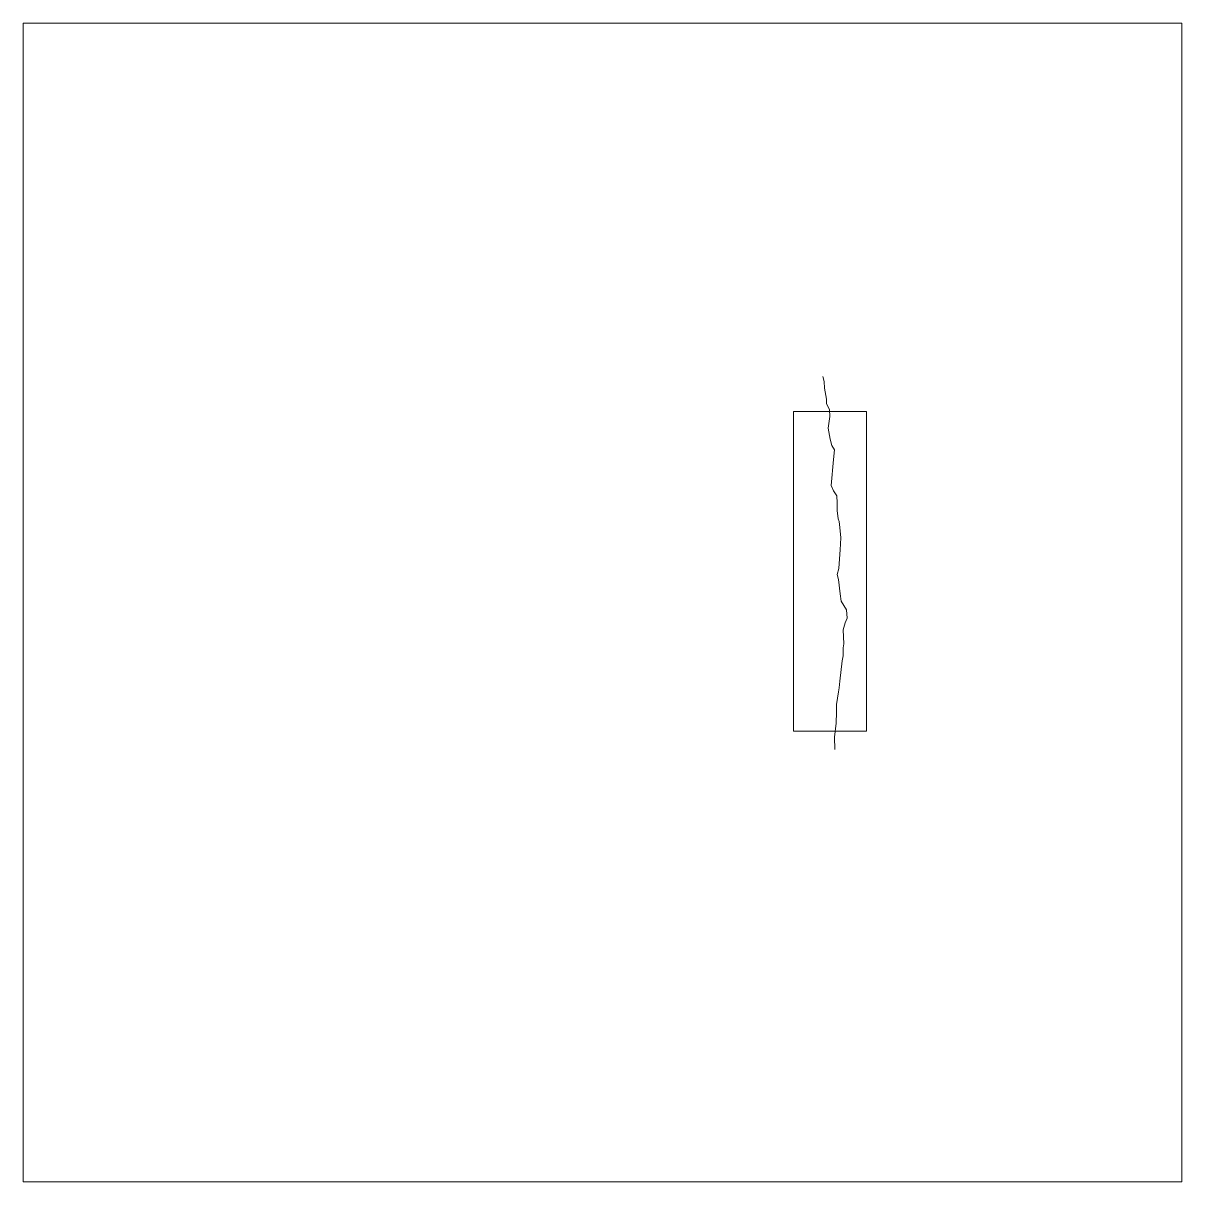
# Model space of a CAD drawing. Extents: x -2.5 to 2.5, y -2.5 to 2.5.
import ezdxf

# ---------------------------------------------------------------- set-up
doc = ezdxf.new("R2010")
doc.units = 0
doc.header["$MEASUREMENT"] = 0
doc.layers.add('Image', color=7, linetype='Continuous', lineweight=0)
picture_1 = doc.add_image_def('image1.jpeg', size_in_pixel=(128, 128))

msp = doc.modelspace()

# ---------------------------------------------------------------- linework, layer by layer
at = {"layer": 'Image', "color": 7, "linetype": 'Continuous', "lineweight": 0, "ltscale": 0.125, "flags": 128}
msp.add_lwpolyline([(1.002, -0.6349), (1.0012, -0.5813), (1.0081, -0.5213), (1.0096, -0.4736), (1.0098, -0.4398), (1.019, -0.3856), (1.022, -0.3676), (1.0245, -0.3397), (1.0339, -0.2518), (1.0388, -0.2297), (1.039, -0.1959), (1.0421, -0.1778), (1.0405, -0.1481), (1.039, -0.1184), (1.0474, -0.0881), (1.0563, -0.0678), (1.0525, -0.0322), (1.0415, -0.0129), (1.0306, 0.0064), (1.025, 0.0379), (1.0179, 0.0991), (1.0128, 0.1207), (1.0194, 0.1469), (1.0232, 0.1888), (1.0252, 0.2266), (1.0285, 0.2785), (1.0242, 0.324), (1.0209, 0.3496), (1.0163, 0.3613), (1.0125, 0.3969), (1.0128, 0.4307), (1.0113, 0.4604), (0.9963, 0.4815), (0.9871, 0.5048), (0.9973, 0.6166), (1.0011, 0.6585), (0.9901, 0.6779), (0.9828, 0.7053), (0.9744, 0.7525), (0.9817, 0.8026), (0.9802, 0.8323), (0.967, 0.8575), (0.966, 0.8773), (0.9576, 0.9245), (0.9561, 0.9543), (0.951, 0.9759)], dxfattribs=at)
msp.add_lwpolyline([(0.8238, 0.8241), (1.1389, 0.8241), (1.1389, -0.5558), (0.8238, -0.5558), (0.8238, 0.8241)], close=True, dxfattribs=at)

# ---------------------------------------------------------------- pictures from other files: only their frames are drawn
at = {"layer": 'Image', "color": 7, "linetype": 'Continuous', "lineweight": 0}
image = msp.add_image(picture_1, insert=(-2.5, -2.5), size_in_units=(5, 5), dxfattribs=at)
image.dxf.unprotected_set("ltscale", 0)

doc.saveas('drawing.dxf')
